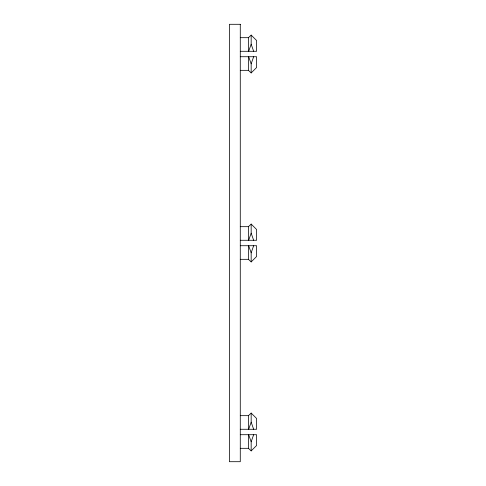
<?xml version="1.0" encoding="UTF-8"?>
<svg xmlns="http://www.w3.org/2000/svg" width="486" height="486" viewBox="0 0 486 486"><rect width="100%" height="100%" fill="white"/><g stroke="black" fill="none" stroke-linecap="round" stroke-linejoin="round"><path stroke-width="0.73" d="M248.668 51.291L251.165 44.202L251.165 35.089L248.443 37.683L240.278 37.683M253.656 56.728L251.165 63.818L251.165 72.93L248.443 70.336L240.278 70.336M248.668 240.278L251.165 233.189L251.165 224.076L248.443 226.676L240.278 226.676M253.656 245.722L251.165 252.811L251.165 261.924L248.443 259.324L240.278 259.324M248.668 429.272L251.165 422.182L251.165 413.07L248.443 415.664L240.278 415.664M253.656 434.709L251.165 441.798L251.165 450.911L248.443 448.317L240.278 448.317M251.165 72.93L256.602 67.511L256.602 56.728L240.278 56.728M251.165 261.924L256.602 256.499L256.602 245.722L240.278 245.722M251.165 450.911L256.602 445.486L256.602 434.709L240.278 434.709M240.278 51.291L256.602 51.291L256.602 40.514L251.165 35.089M240.278 240.278L256.602 240.278L256.602 229.501L251.165 224.076M240.278 429.272L256.602 429.272L256.602 418.489L251.165 413.07M251.165 44.202L253.656 51.291M251.165 63.818L248.668 56.728M251.165 233.189L253.656 240.278M251.165 252.811L248.668 245.722M251.165 422.182L253.656 429.272M251.165 441.798L248.668 434.709M248.443 37.683L248.443 51.291M248.443 56.728L248.443 70.336M248.443 226.676L248.443 240.278M248.443 245.722L248.443 259.324M248.443 415.664L248.443 429.272M248.443 434.709L248.443 448.317M240.278 24.3L229.398 24.3L229.398 461.7L240.278 461.7L240.278 24.3"/></g></svg>
